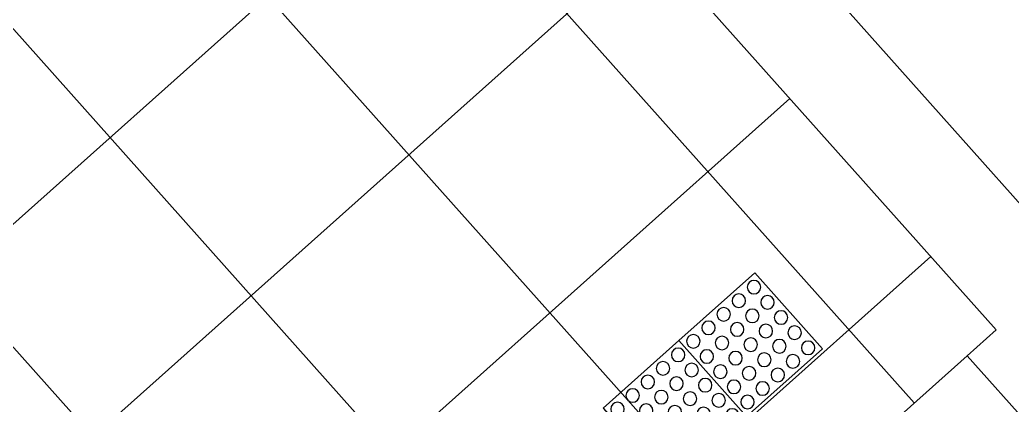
# Model space of a CAD drawing. Header units: millimetres. Extents: x 75184266 to 76346726, y -35077925 to -33679385.
# Drawn here: x 75392592 to 75395521, y -34520316 to -34519179 of the extents above; entities that cross this region are included whole.
import ezdxf

# ---------------------------------------------------------------- set-up
doc = ezdxf.new("R2010")
doc.units = ezdxf.units.MM
doc.header["$LTSCALE"] = 50
doc.header["$MEASUREMENT"] = 0
doc.layers.add('XR-지하3층$0$XR-지하3층$0$AA-XXXX-SYMB', color=7, linetype='CONTINUOUS')
doc.layers.add('건축', color=8, linetype='CONTINUOUS', plot=False)

# ---------------------------------------------------------------- blocks, each defined once
blk = doc.blocks.new('XR-지하3층$0$XR-지하3층$0$점형블럭')
at = {"layer": 'XR-지하3층$0$XR-지하3층$0$AA-XXXX-SYMB', "color": 9, "ltscale": 5}
for p, q in [((300, 300), (0, 300)), ((0, 300), (0, 0)), ((300, 300), (300, 0)), ((300, 0), (0, 0))]:
    blk.add_line(p, q, dxfattribs=at)
at = {"layer": 'XR-지하3층$0$XR-지하3층$0$AA-XXXX-SYMB', "color": 9, "ltscale": 2}
for centre in [(30, 270), (90, 270), (150, 270), (210, 270), (270, 270), (30, 210), (90, 210), (150, 210), (210, 210), (270, 210), (30, 150), (90, 150), (150, 150), (210, 150), (270, 150), (30, 90), (90, 90), (150, 90), (210, 90), (270, 90), (30, 30), (90, 30), (150, 30), (210, 30), (270, 30)]:
    blk.add_circle(centre, 20, dxfattribs=at)
blk = doc.blocks.new('XR-지하3층$0$XR-지하3층$0$dsfdf')
at = {"layer": 'XR-지하3층$0$XR-지하3층$0$AA-XXXX-SYMB', "extrusion": (0, 0, -1), "zscale": -1, "rotation": 143.631410486732}
for p in [(-593, -805.2), (-351.4, -983.1)]:
    blk.add_blockref('XR-지하3층$0$XR-지하3층$0$점형블럭', p, dxfattribs=at)

msp = doc.modelspace()

# ---------------------------------------------------------------- hatches: boundary and pattern name
at = {"layer": '건축', "ltscale": 100}
h = msp.add_hatch(dxfattribs=at)
h.set_pattern_fill('NET', color=256, scale=5000, angle=36.2507)
h.set_pattern_definition([(131.749, (75393424.47, -34517345.5), (-466.293, -416.17), []), (221.749, (75393424.47, -34517345.5), (416.17, -466.293), [])])
h.paths.add_polyline_path([(75395474.6, -34520093.1), (75393200.6, -34517545.3), (75393000.9, -34517321.4), (75391935.5, -34516127.7), (75385275.3, -34522072), (75385773.2, -34522501), (75386186.9, -34522857.5), (75388751.8, -34525731.3), (75390236.5, -34524406.2), (75389490.7, -34523570.6), (75389087.8, -34523930.2), (75387863.1, -34522558), (75387902.1, -34521872.1), (75391643, -34518533.3), (75391842.8, -34518757.1), (75392532, -34519529.3), (75391812, -34520171.9), (75393396.8, -34521947.5)])

# ---------------------------------------------------------------- linework, layer by layer
at = {"layer": '건축'}
msp.add_line((75395388.8, -34520169.7), (75397060.1, -34522042.3), dxfattribs=at)
at = {"layer": '건축', "ltscale": 0.5}
for points in [[(75393424.5, -34517345.5), (75395889.8, -34520107.8)], [(75393200.6, -34517545.3), (75395474.6, -34520093.1)], [(75395388.8, -34520169.7), (75395474.6, -34520093.1)]]:
    msp.add_lwpolyline(points, dxfattribs=at)
at = {"layer": '건축'}
msp.add_lwpolyline([(75395388.8, -34520169.7), (75395202.3, -34520336.1)], dxfattribs=at)

# ---------------------------------------------------------------- block references
at = {"layer": '건축', "rotation": 185.3804782165665}
msp.add_blockref('XR-지하3층$0$XR-지하3층$0$dsfdf', (75395403.5, -34521094.8, 0), dxfattribs=at)

doc.saveas('drawing.dxf')
